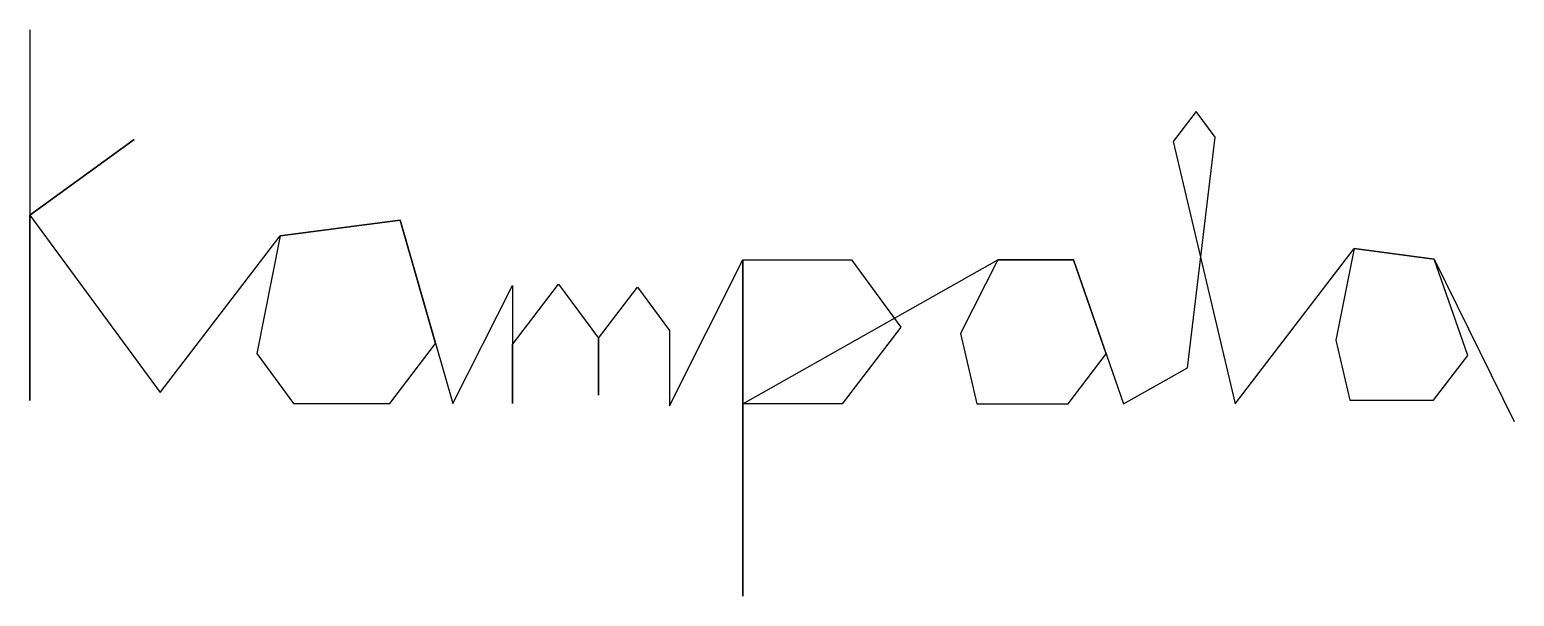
# Model space of a CAD drawing. Extents: x -2.46 to 2.51, y -1.41 to 0.49.
import ezdxf

# ---------------------------------------------------------------- set-up
doc = ezdxf.new("R2010")
doc.units = 0
doc.layers.get('0').update_dxf_attribs({"linetype": 'continuous'})

msp = doc.modelspace()

# ---------------------------------------------------------------- linework, layer by layer
at = {"color": 0}
msp.add_lwpolyline([(-2.4643, 0.4894), (-2.4643, -0.7515), (-2.4643, -0.1311), (-2.1148, 0.1223), (-2.4643, -0.1311), (-2.0274, -0.7253), (-1.6254, -0.201), (-1.2234, -0.1486), (-1.6254, -0.201), (-1.704, -0.5942), (-1.581, -0.7616), (-1.2584, -0.7616), (-1.1047, -0.5611), (-1.2234, -0.1486), (-1.0471, -0.7616), (-0.8477, -0.367), (-0.8477, -0.7616), (-0.8477, -0.5643), (-0.6927, -0.3622), (-0.5594, -0.5434), (-0.5594, -0.734), (-0.5594, -0.5434), (-0.4282, -0.3723), (-0.3218, -0.517), (-0.3218, -0.769), (-0.0753, -0.2812), (-0.0753, -1.4069), (-0.0753, -0.2812), (0.2884, -0.2812), (0.4535, -0.5057), (0.2568, -0.7623), (-0.0753, -0.7623), (0.7777, -0.2812), (0.6532, -0.5276), (0.7078, -0.7623), (1.0137, -0.7623), (1.1413, -0.5959), (1.0312, -0.2812), (0.7777, -0.2812), (1.0312, -0.2812), (1.1995, -0.7623), (1.413, -0.6419), (1.5064, 0.1298), (1.443, 0.2161), (1.3652, 0.1147), (1.573, -0.7623), (1.9714, -0.2426), (1.91, -0.5498), (1.9576, -0.751), (2.2371, -0.751), (2.3524, -0.6006), (2.2397, -0.2783), (1.9714, -0.2426), (2.2397, -0.2783), (2.508, -0.8214)], dxfattribs=at)

doc.saveas('drawing.dxf')
